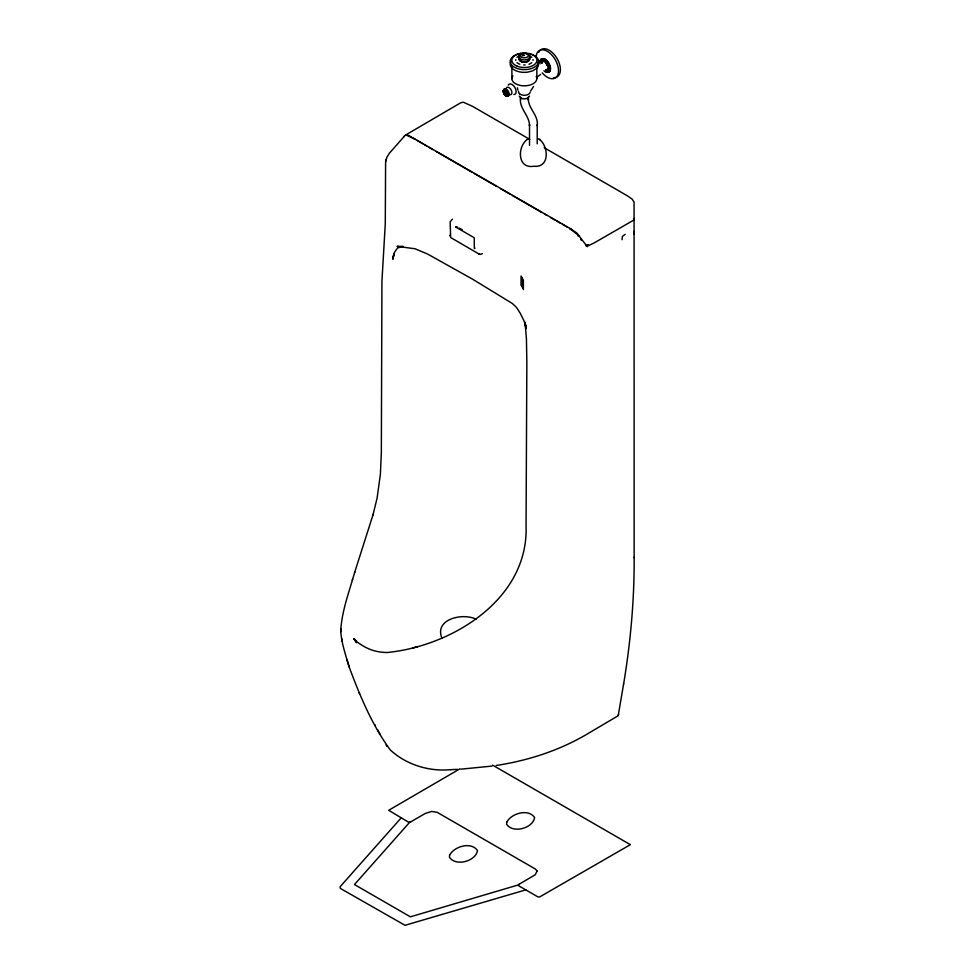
<?xml version="1.0" encoding="UTF-8"?>
<svg xmlns="http://www.w3.org/2000/svg" width="974" height="974" viewBox="0 0 974 974"><rect width="100%" height="100%" fill="white"/><g stroke="black" fill="none" stroke-linecap="round" stroke-linejoin="round"><path stroke-width="1.46" d="M505.908 89.718L505.701 95.683A3.738 2.155 60 0 0 506.322 96.012L507.101 96.17A3.738 2.155 60 0 0 508.513 94.746L507.771 91.69L505.701 89.608A3.738 2.155 60 0 0 504.045 89.523L503.655 93.054A3.738 2.155 60 0 0 504.033 93.833L505.701 95.683M511.886 78.614L511.898 67.243M529.503 145.37L529.515 124.587L529.515 125.804C529.673 115.322 518.399 108.163 520.627 97.181M520.627 99.762L520.627 98.544M528.322 97.132L528.322 99.689L528.322 98.471C528.005 108.552 538.829 115.309 537.222 125.731M536.844 78.626L536.844 67.255M537.21 143.848L537.222 124.526M545.16 61.8L545.172 59.341L544.332 58.939A7.536 4.359 60 0 0 543.127 58.635L541.106 59.158L539.9 61.484A7.536 4.359 60 0 0 539.973 63.931M634.147 557.639L634.074 202.129L632.138 199.11L627.049 195.616L544.174 147.695M634.159 557.274C634.378 599.753 630.604 642.158 623.604 684.04M634.184 218.505L634.184 219.199M517.815 90.071L517.45 87.794M543.918 70.761C546.061 73.5 551.041 72.514 550.493 68.582A7.536 4.359 60 0 0 550.237 66.524L548.301 62.324L545.172 59.341M585.898 245.582L587.334 246.678L576.912 233.151L571.555 229.34L408.873 135.593L405.501 134.948L389.393 153.222L386.982 157.082L385.607 161.794L385.278 223.813L381.93 281.316L381.345 452.557L380.384 474.314L377.108 498.031L372.993 514.954L373.2 514.199L354.548 572.761M515.733 59.56L515.733 60.351M533.046 60.351L533.046 59.572M545.379 62.555L545.586 59.597M393.167 257.806L393.788 254.555L392.899 259.291L393.995 253.313M505.494 95.537L506.322 89.985M623.652 683.711L618.198 715.744L589.404 732.74C561.012 749.968 528.894 760.487 496.156 765.491M385.607 161.794L385.753 161.014M385.887 160.211L386.021 159.444M618.344 715.342L618.612 714.246M505.287 95.367L506.529 90.156M545.793 62.86L546.414 60.23M354.792 571.969C349.374 591.267 341.923 610.467 340.717 630.628C341.436 643.12 345.697 655.112 349.191 667.032C359.856 695.728 372.056 725.058 390.184 749.834C406.316 764.834 429.084 771.737 450.901 769.655M352.296 580.005L352.539 579.238M393.606 255.407L394.774 251.852L397.575 247.98L402.956 246.3L397.027 246.361L414.973 248.747L427.671 254.08L472.475 279.124L512.275 303.438L516.415 307.309L520.384 313.506L524.17 321.189L526.167 328.688L525.412 324.586M505.092 95.184L505.701 89.608M545.988 63.042L546.816 60.595M529.503 96.109C527.774 99.859 520.944 99.859 519.227 96.097M504.897 94.989L506.918 90.533M546.183 63.249L547.205 60.985M405.988 134.802L460.532 102.891L463.234 102.173L472.22 106.178L529.746 139.367M504.702 94.782L507.101 90.74M533.582 86.43L530.672 90.935M504.52 94.563L507.284 90.959M546.56 63.675L547.948 61.861M401.142 817.916L340.133 886.717L340.291 888.385L405.026 925.3L525.79 889.883M482.434 253.605L480.547 254.348L478.624 253.812L450.658 237.522L450.146 221.865L452.447 219.15M404.454 135.995L403.674 136.823M504.349 94.332L507.454 91.191M540.582 74.426L536.735 77.323M504.191 94.088L507.624 91.434M518.959 884.355L518.57 885.719L537.928 896.896L539.681 896.932L630.361 844.665L492.527 765.089M527.847 139.014C517.328 145.625 516.804 169.269 533.983 166.25C550.079 167.93 548.545 146.222 539.474 139.367M474.971 248.187L474.326 248.553L474.253 237.753L455.54 226.93L457.707 227.198M459.886 768.851L388.711 810.283L408.349 822.08L410.711 821.861M546.426 64.771L548.934 63.322M504.033 93.833L507.771 91.69M588.491 244.754L585.934 245.168L588.101 245.886L594.615 242.66L633.039 220.526L634.159 219.503L633.49 218.529M546.511 64.941L549.226 63.846M507.917 91.946L503.655 93.054M527.311 139.306L529.369 138.442M356.265 642.183L354.28 639.102L356.082 641.05C365.201 648.441 375.233 652.519 387.323 652.495C452.8 645.945 528.955 598.73 526.057 525.546L526.849 362.669L526.447 339.135L525.047 322.175L525.595 325.742M412.404 648.087L417.822 646.578M508.038 92.201L505.908 92.761L503.266 91.239M406.84 135.337L415.362 139.404M492.04 766.088L460.933 769.168M547.437 65.209L549.713 64.905M457.451 769.363L450.828 769.655M525.071 64.966L523.708 64.954M547.534 65.477L549.92 65.453M508.258 92.737L505.908 92.761L503.4 90.363M586.409 245.387L587.005 245.375M547.632 65.745L550.091 65.989M503.461 92.518L508.343 93.005M547.705 66.013L550.237 66.524M503.4 92.25L508.416 93.273M503.339 91.982L508.477 93.528M521.017 54.325L524.377 55.518L521.821 53.777M406.949 134.802L407.741 135.082M476.079 619.233C462.918 612.5 433.747 619.014 442.026 638.445M503.302 91.726L508.513 93.796M538.062 138.698L540.071 139.708M503.278 91.483L508.538 94.04M562.375 224.324L567.903 227.466M625.113 234.393L622.423 236.39L622.045 239.714M560.476 223.229L556.592 221.001M459.436 228.196L462.297 229.827M436.328 151.579L471.72 172.021M474.338 173.53L496.618 186.387M500.551 188.664L509.719 193.96M512.348 195.47L514.966 196.992M516.281 197.746L541.848 212.502M544.405 213.988L546.962 215.461M550.42 217.458L554.583 219.856M548.362 67.352L550.493 68.582M432.833 149.57L428.67 147.159M424.713 144.858L426.673 146.003M422.789 143.738L417.14 140.439M571.141 229.377L569.583 228.452L577.302 234.405M548.35 67.632L550.48 69.057M503.278 90.996L508.538 94.527M539.9 61.484L542.007 63.091M548.325 67.9L550.432 69.507M503.302 90.777L508.513 94.746M539.973 61.058L542.055 62.835M548.277 68.156L550.347 69.933M540.095 60.668L542.116 62.592M548.204 68.399L550.237 70.335M540.241 60.291L542.201 62.373M548.119 68.618L550.091 70.7M503.461 90.18L508.343 95.342L503.655 89.864L507.771 96L504.045 89.523M540.412 59.95L542.311 62.178M548.009 68.825L549.908 71.041M580.723 239.361L581.588 240.444M540.619 59.657L542.433 61.995M547.887 69.008L549.713 71.346M540.85 59.39L542.579 61.825M547.753 69.166L549.47 71.613M503.765 89.73L507.101 96.17M386.094 745L387.068 746.413M353.939 638.542L355.315 640.6L354.171 638.834M547.595 69.3L549.214 71.845M503.899 89.62L506.918 96.158M578.008 235.635L578.495 236.39M355.169 640.381L356.63 642.767M354.232 638.847L355.9 641.549L354.816 639.772M578.544 235.477L578.933 236.134M541.398 58.964L542.908 61.581M547.425 69.422L548.934 72.027M377.547 729.66L379.86 733.933M374.856 724.644L375.367 725.618M541.702 58.817L543.09 61.484M547.242 69.507L548.63 72.186M542.031 58.708L543.285 61.423M547.047 69.568L548.301 72.295M359.114 692.843L359.564 693.865M546.828 69.617L547.948 72.356M504.532 89.365L506.724 96.134M542.749 58.61L543.711 61.362M546.609 69.629L547.583 72.38M538.172 62.275L538.391 65.477A14.184 8.194 0 0 1 536.479 68.472L532.717 70.822L527.689 72.149A14.184 8.194 0 0 1 515.173 70.408L513.602 69.507A14.184 8.194 0 0 1 510.9 61.654M349.191 667.032L347.061 660.177M543.127 58.635L543.942 61.374M546.39 69.617L547.205 72.368M546.146 69.58L546.804 72.307M341.582 638.506L342.166 641.282M526.057 328.055L525.12 322.711M545.903 69.519L546.402 72.198M506.517 96.085L505.908 92.761L506.322 96.012M544.332 58.939L544.661 61.557M544.746 59.122L544.916 61.666M450.085 235.245L450.122 236.073L450.085 235.379M634.196 231.167L634.196 234.259M523.367 280.013L523.367 289.582M522.588 278.649L522.588 288.182M521.808 286.794L521.808 277.298L521.808 281.912M521.041 275.971L521.041 285.419M506.31 88.135A4.127 2.374 60 0 1 511.143 89.925A4.127 2.374 60 0 1 509.901 94.697M536.126 56.784A15.864 9.156 60 0 1 549.64 52.937A15.864 9.156 60 0 1 557.883 74.694A15.864 9.156 60 0 1 542.214 72.855M539.62 50.892A15.864 9.156 60 0 1 557.712 59.706A15.864 9.156 60 0 1 553.463 77.628M538.817 52.231A15.864 9.156 60 0 1 539.182 51.525M508.221 85.201A5.832 3.36 60 0 1 514.832 87.343A5.832 3.36 60 0 1 513.895 94.539M531.792 54.447A14.184 8.194 0 0 1 535.858 66.244A14.184 8.194 0 0 1 515.173 67.656A14.184 8.194 0 0 1 514.357 55.628M515.173 55.189A14.184 8.194 0 0 1 521.078 53.46M528.76 53.631A14.184 8.194 0 0 1 530.818 54.13M531.792 62.58A8.681 5.016 0 0 1 528.919 64.235M519.848 64.235A8.681 5.016 0 0 1 516.987 62.58M516.987 57.332A8.681 5.016 0 0 1 519.848 55.676M529.491 55.908A8.681 5.016 0 0 1 531.792 57.344M528.882 59.998A4.553 2.63 0 0 1 524.389 62.226A4.553 2.63 0 0 1 519.885 59.998M529.357 55.201A5.576 3.226 0 0 1 526.386 59.682A5.576 3.226 0 0 1 518.996 57.503A5.576 3.226 0 0 1 523.513 53.485M525.254 53.485A5.576 3.226 0 0 1 527.664 54.057M528.334 54.386A5.576 3.226 0 0 1 529.15 54.982M529.308 57.137A5.527 3.19 0 0 1 524.17 61.776A5.527 3.19 0 0 1 519.678 56.906M522.673 55.542A5.527 3.19 0 0 1 524.389 55.384M529.406 58.209A5.272 3.044 0 0 1 523.975 62.19A5.272 3.044 0 0 1 519.69 57.77M536.224 76.398A12.479 7.208 0 0 1 523.878 85.822A12.479 7.208 0 0 1 512.835 75.85M530.173 92.165A5.82 3.36 0 0 1 526.167 95.099A5.82 3.36 0 0 1 519.946 94.088M519.653 93.881A5.82 3.36 0 0 1 518.825 92.932M518.618 92.42A5.82 3.36 0 0 1 518.618 91.373M340.717 629.983L340.717 631.785L340.73 628.839L340.717 629.983M449.586 855.221L449.464 857.254C455.613 866.714 475.714 861.442 477.467 850.558C471.306 841.341 454.14 846.309 449.586 855.221M506.736 822.226L506.614 824.248C512.774 833.72 532.875 828.436 534.616 817.551C528.468 808.335 511.301 813.314 506.736 822.226M537.076 871.06L535.201 874.786L517.584 885.147L410.407 916.826L354.475 884.538L409.336 822.653L425.346 813.412L431.628 811.452L437.119 812.292L535.53 869.112L537.076 871.06M479.439 254.19L478.624 253.812L479.439 254.19M503.485 91.787A4.115 2.374 60 0 0 508.343 96.097A4.115 2.374 60 0 0 507.052 89.73A4.115 2.374 60 0 0 503.485 91.787M517.279 66.244A12.54 7.244 0 0 0 536.893 60.851A12.54 7.244 0 0 0 518.984 53.728A12.54 7.244 0 0 0 517.279 66.244M522.149 57.393A3.957 2.289 0 0 0 528.334 55.701A3.957 2.289 0 0 0 522.685 53.448A3.957 2.289 0 0 0 522.149 57.393"/></g></svg>
